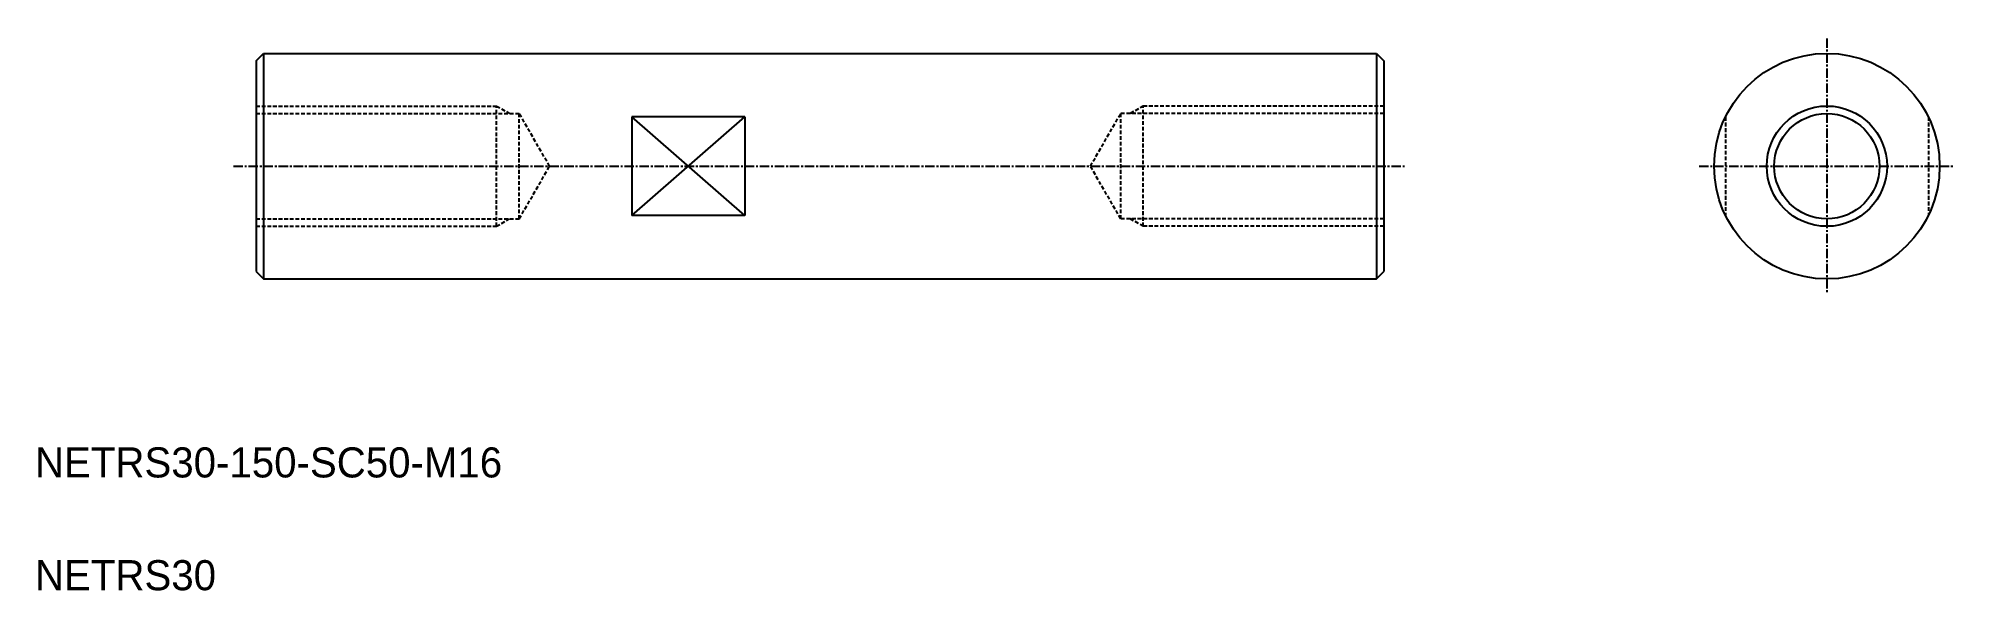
# Model space of a CAD drawing. Extents: x -422 to -167, y -460 to -386.
import ezdxf

# ---------------------------------------------------------------- set-up
doc = ezdxf.new("R2010")
doc.units = 0
doc.linetypes.add('CENTER', pattern=[2, 1.25, -0.25, 0.25, -0.25])
doc.linetypes.add('DASHED', pattern=[0.75, 0.5, -0.25])
doc.layers.get('0').update_dxf_attribs({"linetype": 'CONTINUOUS'})
doc.layers.add('CENTER', color=1, linetype='CENTER')

msp = doc.modelspace()

# ---------------------------------------------------------------- linework, layer by layer
at = {"color": 7, "linetype": 'CONTINUOUS'}
for p, q in [((-393.2, -389.27), (-392.2, -388.27)), ((-393.2, -389.27), (-393.2, -417.27)), ((-392.2, -388.27), (-392.2, -418.27)), ((-392.2, -388.27), (-244.2, -388.27)), ((-244.2, -388.27), (-243.2, -389.27)), ((-244.2, -388.27), (-244.2, -418.27)), ((-243.2, -389.27), (-243.2, -417.27)), ((-328.2, -396.73), (-343.2, -396.73)), ((-343.2, -396.73), (-343.2, -409.81)), ((-328.2, -396.73), (-328.2, -409.81)), ((-328.2, -409.81), (-343.2, -409.81)), ((-393.2, -417.27), (-392.2, -418.27)), ((-244.2, -418.27), (-243.2, -417.27)), ((-392.2, -418.27), (-244.2, -418.27))]:
    msp.add_line(p, q, dxfattribs=at)
at = {"color": 3, "linetype": 'DASHED'}
for p, q in [((-393.2, -395.27), (-361.2, -395.27)), ((-393.2, -396.27), (-358.2, -396.27)), ((-361.2, -411.27), (-361.2, -395.27)), ((-361.2, -395.27), (-359.47, -396.27)), ((-354.16, -403.27), (-358.2, -396.27)), ((-358.2, -410.27), (-358.2, -396.27)), ((-282.24, -403.27), (-278.2, -396.27)), ((-278.2, -410.27), (-278.2, -396.27)), ((-243.2, -396.27), (-278.2, -396.27)), ((-275.2, -395.27), (-276.93, -396.27)), ((-275.2, -411.27), (-275.2, -395.27)), ((-243.2, -395.27), (-275.2, -395.27)), ((-197.78, -396.73), (-197.78, -409.81)), ((-170.78, -396.73), (-170.78, -409.81)), ((-358.2, -410.27), (-354.16, -403.27)), ((-278.2, -410.27), (-282.24, -403.27)), ((-393.2, -410.27), (-358.2, -410.27)), ((-361.2, -411.27), (-359.47, -410.27)), ((-243.2, -410.27), (-278.2, -410.27)), ((-275.2, -411.27), (-276.93, -410.27)), ((-393.2, -411.27), (-361.2, -411.27)), ((-243.2, -411.27), (-275.2, -411.27))]:
    msp.add_line(p, q, dxfattribs=at)
at = {"color": 3, "linetype": 'CONTINUOUS'}
for p, q in [((-328.2, -409.81), (-343.2, -396.73)), ((-343.2, -409.81), (-328.2, -396.73))]:
    msp.add_line(p, q, dxfattribs=at)
at = {"color": 7, "linetype": 'CONTINUOUS'}
for radius in [15, 7]:
    msp.add_circle((-184.28, -403.27), radius, dxfattribs=at)
at = {"color": 3, "linetype": 'CONTINUOUS'}
msp.add_circle((-184.28, -403.27), 8, dxfattribs=at)
at = {"layer": 'CENTER', "color": 1, "linetype": 'CENTER'}
for p, q in [((-184.28, -386.27), (-184.28, -420.27)), ((-396.2, -403.27), (-240.2, -403.27)), ((-201.28, -403.27), (-167.28, -403.27))]:
    msp.add_line(p, q, dxfattribs=at)

# ---------------------------------------------------------------- texts
at = {"color": 7, "linetype": 'CONTINUOUS'}
for s, p in [('NETRS30-150-SC50-M16', (-422.6, -444.67)), ('NETRS30', (-422.6, -459.67))]:
    msp.add_text(s, height=4, dxfattribs=at).set_placement(p)

doc.saveas('drawing.dxf')
